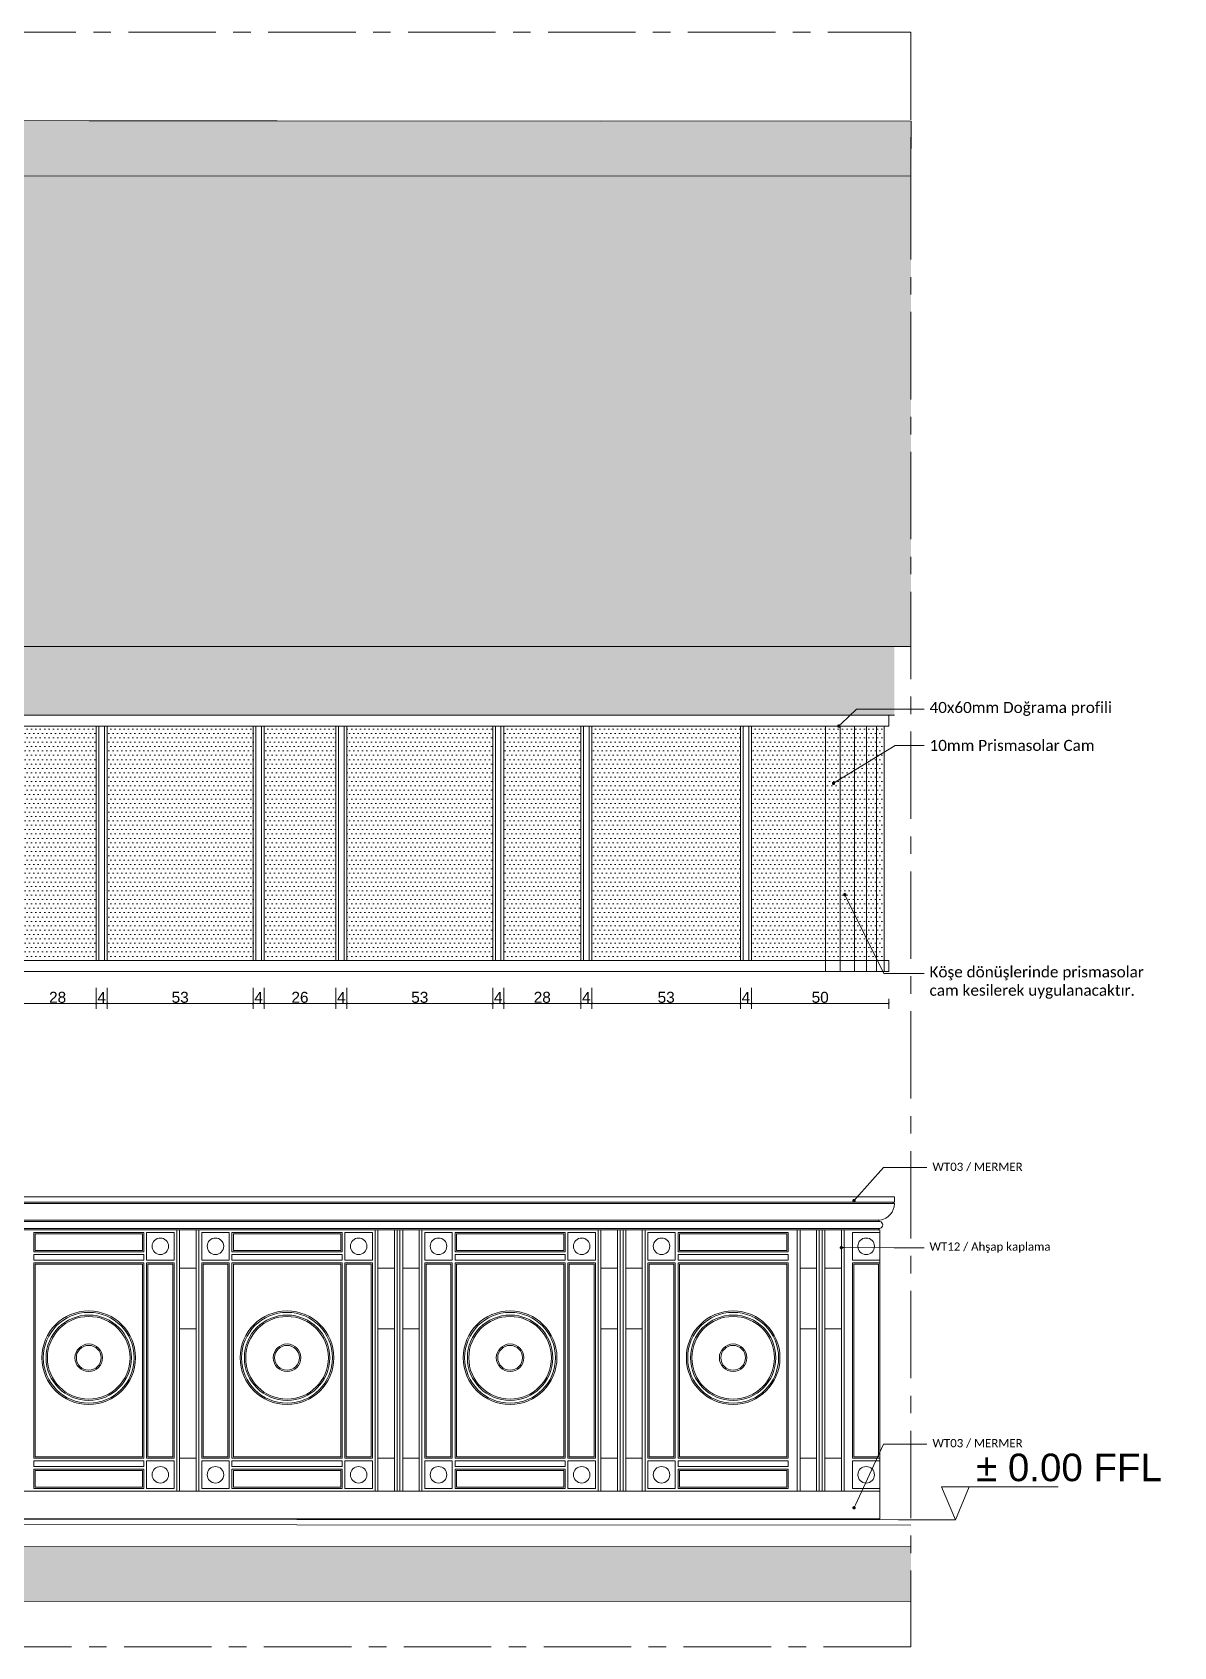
# Model space of a CAD drawing. Header units: millimetres. Extents: x 29001 to 40804, y -8833 to -5892.
# Drawn here: x 36158 to 36573, y -7241 to -6654 of the extents above; entities that cross this region are included whole.
import ezdxf
from ezdxf import colors
from ezdxf.entities.mleader import LeaderData, LeaderLine
from ezdxf.math import Vec2, Vec3

# ---------------------------------------------------------------- set-up
doc = ezdxf.new("R2010")
doc.units = ezdxf.units.MM
doc.linetypes.add('CENTER', pattern=[50.8, 31.75, -6.35, 6.35, -6.35])
doc.layers.get('0').update_dxf_attribs({"lineweight": 0})
doc.layers.get('Defpoints').update_dxf_attribs({"lineweight": 0})
for name, color, linetype, lineweight in [('xxx_Auto_Duvar_Duvar Gorunus 01', 253, 'Continuous', 0), ('xxx_Auto_Duvar_Duvar Plan Kesit', 7, 'Continuous', 0), ('xxx_Auto_Kaplama_Ahşap', 34, 'Continuous', 0), ('xxx_Auto_Kaplama_Aluminyum', 133, 'Continuous', 0), ('xxx_Auto_Kaplama_Mermer', 23, 'Continuous', 0), ('xxx_Auto_Olcu_Ic', 33, 'Continuous', 0), ('xxx_Auto_Tasiyici_KolonTarama', 253, 'Continuous', 0), ('xxx_Auto_Yardimci_Aks', 30, 'CENTER', 0), ('xxx_Auto_Yardimci_Kot', 21, 'Continuous', 0), ('xxx_Auto_Yardimci_Yazi', 7, 'Continuous', 0)]:
    doc.layers.add(name, color=color, linetype=linetype, lineweight=lineweight)
doc.styles.add('Arial', font='arial.ttf')
doc.styles.add('AUTOBAN', font='')
doc.styles.add('narrow', font='ARIALN.TTF', dxfattribs={"height": 4})
doc.styles.get("Standard").update_dxf_attribs({"font": 'arial.ttf'})
doc.styles.get('AUTOBAN').set_extended_font_data('Helvetica Normal Tr')
doc.dimstyles.new('AUTO_DIM_1-20', dxfattribs={"dimtxt": 4, "dimasz": 0.75, "dimexe": 2, "dimexo": 10, "dimgap": 0.2, "dimtad": 1, "dimdec": 0, "dimrnd": 0.5, "dimdsep": 46, "dimtxsty": 'AUTOBAN', "dimblk": 'ARCHTICK', "dimcen": 2, "dimclrd": 256, "dimclre": 256, "dimclrt": 256, "dimadec": 0, "dimazin": 0, "dimtfac": 1, "dimtdec": 0, "dimtix": 1, "dimtofl": 0, "dimtmove": 1, "dimatfit": 3, "dimfxl": 1, "dimtolj": 1, "dimtzin": 0, "dimlwd": -1, "dimlwe": -1, "dimarcsym": 0})

# ---------------------------------------------------------------- blocks, each defined once
blk = doc.blocks.new('AUTOBAN_TAG_HEIGHTS')
at = {"extrusion": (4.37748e-19, -0.000522952, 1)}
for p, q in [((-31588, 44961.5, 0), (-31164.1, 44961.5, 0)), ((-31744.5, 44841.5, 0), (-31538, 44841.5, 0))]:
    blk.add_line(p, q, dxfattribs=at)
at = {"elevation": 0}
blk.add_lwpolyline([(-31588, 44961.5), (-31538, 44841.5), (-31488, 44961.5)], dxfattribs=at)
at = {"extrusion": (4.37748e-19, -0.000522952, 1)}
for tag, p in [('FFL_LEVEL', (-31462.6, 44901.5, -23.5)), ('SSL_LEVEL', (-31462.6, 44797.4, -23.4))]:
    blk.add_attdef(tag, p, '', height=100, dxfattribs=at)
blk = doc.blocks.new('_Dot')
at = {"color": 0, "linetype": 'ByBlock', "lineweight": -2}
blk.add_line((-0.5, 0), (-1, 0), dxfattribs=at)
at = {"color": 0, "linetype": 'ByBlock', "const_width": 0.5}
blk.add_lwpolyline([(-0.25, 0, 1), (0.25, 0, 1)], format="xyb", close=True, dxfattribs=at)
blk = doc.blocks.new('_ArchTick')
at = {"color": 0, "linetype": 'ByBlock', "const_width": 0.15}
blk.add_lwpolyline([(-0.5, -0.5), (0.5, 0.5)], dxfattribs=at)
blk = doc.blocks.new('*D264')
at = {"layer": 'Defpoints', "color": 0, "transparency": 16777216}
for p in [(36153.64, -6991.32, 133.56), (36181.64, -6991.32, 133.56), (36181.64, -7006.97)]:
    blk.add_point(p, dxfattribs=at)
at = {"layer": 'xxx_Auto_Olcu_Ic', "transparency": 16777216}
for p, q in [((36153.64, -7001.32), (36153.64, -7008.97)), ((36181.64, -7001.32), (36181.64, -7008.97)), ((36153.64, -7006.97), (36181.64, -7006.97))]:
    blk.add_line(p, q, dxfattribs=at)
at = {"layer": 'xxx_Auto_Olcu_Ic', "transparency": 16777216, "xscale": 0.75, "yscale": 0.75, "zscale": 0.75, "rotation": 180}
blk.add_blockref('_ArchTick', (36153.64, -7006.97), dxfattribs=at)
at = {"layer": 'xxx_Auto_Olcu_Ic', "transparency": 16777216, "xscale": 0.75, "yscale": 0.75, "zscale": 0.75}
blk.add_blockref('_ArchTick', (36181.64, -7006.97), dxfattribs=at)
at = {"layer": 'xxx_Auto_Olcu_Ic', "transparency": 16777216, "insert": (36167.64, -7004.77), "char_height": 4, "attachment_point": 5, "style": 'AUTOBAN'}
blk.add_mtext('\\A1;28', dxfattribs=at)
blk = doc.blocks.new('*D265')
at = {"layer": 'Defpoints', "color": 0, "transparency": 16777216}
for p in [(36181.64, -6991.32, 133.56), (36185.64, -6991.32, 133.56), (36185.64, -7006.97)]:
    blk.add_point(p, dxfattribs=at)
at = {"layer": 'xxx_Auto_Olcu_Ic', "transparency": 16777216}
for p, q in [((36181.64, -7001.32), (36181.64, -7008.97)), ((36185.64, -7001.32), (36185.64, -7008.97)), ((36181.64, -7006.97), (36185.64, -7006.97))]:
    blk.add_line(p, q, dxfattribs=at)
at = {"layer": 'xxx_Auto_Olcu_Ic', "transparency": 16777216, "xscale": 0.75, "yscale": 0.75, "zscale": 0.75, "rotation": 180}
blk.add_blockref('_ArchTick', (36181.64, -7006.97), dxfattribs=at)
at = {"layer": 'xxx_Auto_Olcu_Ic', "transparency": 16777216, "xscale": 0.75, "yscale": 0.75, "zscale": 0.75}
blk.add_blockref('_ArchTick', (36185.64, -7006.97), dxfattribs=at)
at = {"layer": 'xxx_Auto_Olcu_Ic', "transparency": 16777216, "insert": (36183.64, -7004.77), "char_height": 4, "attachment_point": 5, "style": 'AUTOBAN'}
blk.add_mtext('\\A1;4', dxfattribs=at)
blk = doc.blocks.new('*D266')
at = {"layer": 'Defpoints', "color": 0, "transparency": 16777216}
for p in [(36185.64, -6991.32, 133.56), (36238.64, -6991.32, 133.56), (36238.64, -7006.97)]:
    blk.add_point(p, dxfattribs=at)
at = {"layer": 'xxx_Auto_Olcu_Ic', "transparency": 16777216}
for p, q in [((36185.64, -7001.32), (36185.64, -7008.97)), ((36238.64, -7001.32), (36238.64, -7008.97)), ((36185.64, -7006.97), (36238.64, -7006.97))]:
    blk.add_line(p, q, dxfattribs=at)
at = {"layer": 'xxx_Auto_Olcu_Ic', "transparency": 16777216, "xscale": 0.75, "yscale": 0.75, "zscale": 0.75, "rotation": 180}
blk.add_blockref('_ArchTick', (36185.64, -7006.97), dxfattribs=at)
at = {"layer": 'xxx_Auto_Olcu_Ic', "transparency": 16777216, "xscale": 0.75, "yscale": 0.75, "zscale": 0.75}
blk.add_blockref('_ArchTick', (36238.64, -7006.97), dxfattribs=at)
at = {"layer": 'xxx_Auto_Olcu_Ic', "transparency": 16777216, "insert": (36212.14, -7004.77), "char_height": 4, "attachment_point": 5, "style": 'AUTOBAN'}
blk.add_mtext('\\A1;53', dxfattribs=at)
blk = doc.blocks.new('*D267')
at = {"layer": 'Defpoints', "color": 0, "transparency": 16777216}
for p in [(36238.64, -6991.32, 133.56), (36242.64, -6991.32, 133.56), (36242.64, -7006.97)]:
    blk.add_point(p, dxfattribs=at)
at = {"layer": 'xxx_Auto_Olcu_Ic', "transparency": 16777216}
for p, q in [((36238.64, -7001.32), (36238.64, -7008.97)), ((36242.64, -7001.32), (36242.64, -7008.97)), ((36238.64, -7006.97), (36242.64, -7006.97))]:
    blk.add_line(p, q, dxfattribs=at)
at = {"layer": 'xxx_Auto_Olcu_Ic', "transparency": 16777216, "xscale": 0.75, "yscale": 0.75, "zscale": 0.75, "rotation": 180}
blk.add_blockref('_ArchTick', (36238.64, -7006.97), dxfattribs=at)
at = {"layer": 'xxx_Auto_Olcu_Ic', "transparency": 16777216, "xscale": 0.75, "yscale": 0.75, "zscale": 0.75}
blk.add_blockref('_ArchTick', (36242.64, -7006.97), dxfattribs=at)
at = {"layer": 'xxx_Auto_Olcu_Ic', "transparency": 16777216, "insert": (36240.64, -7004.77), "char_height": 4, "attachment_point": 5, "style": 'AUTOBAN'}
blk.add_mtext('\\A1;4', dxfattribs=at)
blk = doc.blocks.new('*D268')
at = {"layer": 'Defpoints', "color": 0, "transparency": 16777216}
for p in [(36242.64, -6991.32, 133.56), (36268.67, -6991.32, 0.02), (36268.67, -7006.97)]:
    blk.add_point(p, dxfattribs=at)
at = {"layer": 'xxx_Auto_Olcu_Ic', "transparency": 16777216}
for p, q in [((36242.64, -7001.32), (36242.64, -7008.97)), ((36268.67, -7001.32), (36268.67, -7008.97)), ((36242.64, -7006.97), (36268.67, -7006.97))]:
    blk.add_line(p, q, dxfattribs=at)
at = {"layer": 'xxx_Auto_Olcu_Ic', "transparency": 16777216, "xscale": 0.75, "yscale": 0.75, "zscale": 0.75, "rotation": 180}
blk.add_blockref('_ArchTick', (36242.64, -7006.97), dxfattribs=at)
at = {"layer": 'xxx_Auto_Olcu_Ic', "transparency": 16777216, "xscale": 0.75, "yscale": 0.75, "zscale": 0.75}
blk.add_blockref('_ArchTick', (36268.67, -7006.97), dxfattribs=at)
at = {"layer": 'xxx_Auto_Olcu_Ic', "transparency": 16777216, "insert": (36255.65, -7004.77), "char_height": 4, "attachment_point": 5, "style": 'AUTOBAN'}
blk.add_mtext('\\A1;26', dxfattribs=at)
blk = doc.blocks.new('*D269')
at = {"layer": 'Defpoints', "color": 0, "transparency": 16777216}
for p in [(36268.67, -6991.32, 0.02), (36272.67, -6991.32, 0.02), (36272.67, -7006.97)]:
    blk.add_point(p, dxfattribs=at)
at = {"layer": 'xxx_Auto_Olcu_Ic', "transparency": 16777216}
for p, q in [((36268.67, -7001.32), (36268.67, -7008.97)), ((36272.67, -7001.32), (36272.67, -7008.97)), ((36268.67, -7006.97), (36272.67, -7006.97))]:
    blk.add_line(p, q, dxfattribs=at)
at = {"layer": 'xxx_Auto_Olcu_Ic', "transparency": 16777216, "xscale": 0.75, "yscale": 0.75, "zscale": 0.75, "rotation": 180}
blk.add_blockref('_ArchTick', (36268.67, -7006.97), dxfattribs=at)
at = {"layer": 'xxx_Auto_Olcu_Ic', "transparency": 16777216, "xscale": 0.75, "yscale": 0.75, "zscale": 0.75}
blk.add_blockref('_ArchTick', (36272.67, -7006.97), dxfattribs=at)
at = {"layer": 'xxx_Auto_Olcu_Ic', "transparency": 16777216, "insert": (36270.67, -7004.77), "char_height": 4, "attachment_point": 5, "style": 'AUTOBAN'}
blk.add_mtext('\\A1;4', dxfattribs=at)
blk = doc.blocks.new('*D270')
at = {"layer": 'Defpoints', "color": 0, "transparency": 16777216}
for p in [(36272.67, -6991.32, 0.02), (36325.64, -6991.32, 0.02), (36325.64, -7006.97)]:
    blk.add_point(p, dxfattribs=at)
at = {"layer": 'xxx_Auto_Olcu_Ic', "transparency": 16777216}
for p, q in [((36272.67, -7001.32), (36272.67, -7008.97)), ((36325.64, -7001.32), (36325.64, -7008.97)), ((36272.67, -7006.97), (36325.64, -7006.97))]:
    blk.add_line(p, q, dxfattribs=at)
at = {"layer": 'xxx_Auto_Olcu_Ic', "transparency": 16777216, "xscale": 0.75, "yscale": 0.75, "zscale": 0.75, "rotation": 180}
blk.add_blockref('_ArchTick', (36272.67, -7006.97), dxfattribs=at)
at = {"layer": 'xxx_Auto_Olcu_Ic', "transparency": 16777216, "xscale": 0.75, "yscale": 0.75, "zscale": 0.75}
blk.add_blockref('_ArchTick', (36325.64, -7006.97), dxfattribs=at)
at = {"layer": 'xxx_Auto_Olcu_Ic', "transparency": 16777216, "insert": (36299.15, -7004.77), "char_height": 4, "attachment_point": 5, "style": 'AUTOBAN'}
blk.add_mtext('\\A1;53', dxfattribs=at)
blk = doc.blocks.new('*D271')
at = {"layer": 'Defpoints', "color": 0, "transparency": 16777216}
for p in [(36325.64, -6991.32, 0.02), (36329.64, -6991.32, 0.02), (36329.64, -7006.97)]:
    blk.add_point(p, dxfattribs=at)
at = {"layer": 'xxx_Auto_Olcu_Ic', "transparency": 16777216}
for p, q in [((36325.64, -7001.32), (36325.64, -7008.97)), ((36329.64, -7001.32), (36329.64, -7008.97)), ((36325.64, -7006.97), (36329.64, -7006.97))]:
    blk.add_line(p, q, dxfattribs=at)
at = {"layer": 'xxx_Auto_Olcu_Ic', "transparency": 16777216, "xscale": 0.75, "yscale": 0.75, "zscale": 0.75, "rotation": 180}
blk.add_blockref('_ArchTick', (36325.64, -7006.97), dxfattribs=at)
at = {"layer": 'xxx_Auto_Olcu_Ic', "transparency": 16777216, "xscale": 0.75, "yscale": 0.75, "zscale": 0.75}
blk.add_blockref('_ArchTick', (36329.64, -7006.97), dxfattribs=at)
at = {"layer": 'xxx_Auto_Olcu_Ic', "transparency": 16777216, "insert": (36327.64, -7004.77), "char_height": 4, "attachment_point": 5, "style": 'AUTOBAN'}
blk.add_mtext('\\A1;4', dxfattribs=at)
blk = doc.blocks.new('*D272')
at = {"layer": 'Defpoints', "color": 0, "transparency": 16777216}
for p in [(36329.64, -6991.32, 0.02), (36357.64, -6991.32, 0.02), (36357.64, -7006.97)]:
    blk.add_point(p, dxfattribs=at)
at = {"layer": 'xxx_Auto_Olcu_Ic', "transparency": 16777216}
for p, q in [((36329.64, -7001.32), (36329.64, -7008.97)), ((36357.64, -7001.32), (36357.64, -7008.97)), ((36329.64, -7006.97), (36357.64, -7006.97))]:
    blk.add_line(p, q, dxfattribs=at)
at = {"layer": 'xxx_Auto_Olcu_Ic', "transparency": 16777216, "xscale": 0.75, "yscale": 0.75, "zscale": 0.75, "rotation": 180}
blk.add_blockref('_ArchTick', (36329.64, -7006.97), dxfattribs=at)
at = {"layer": 'xxx_Auto_Olcu_Ic', "transparency": 16777216, "xscale": 0.75, "yscale": 0.75, "zscale": 0.75}
blk.add_blockref('_ArchTick', (36357.64, -7006.97), dxfattribs=at)
at = {"layer": 'xxx_Auto_Olcu_Ic', "transparency": 16777216, "insert": (36343.64, -7004.77), "char_height": 4, "attachment_point": 5, "style": 'AUTOBAN'}
blk.add_mtext('\\A1;28', dxfattribs=at)
blk = doc.blocks.new('*D273')
at = {"layer": 'Defpoints', "color": 0, "transparency": 16777216}
for p in [(36357.64, -6991.32, 0.02), (36361.64, -6991.32, 0.02), (36361.64, -7006.97)]:
    blk.add_point(p, dxfattribs=at)
at = {"layer": 'xxx_Auto_Olcu_Ic', "transparency": 16777216}
for p, q in [((36357.64, -7001.32), (36357.64, -7008.97)), ((36361.64, -7001.32), (36361.64, -7008.97)), ((36357.64, -7006.97), (36361.64, -7006.97))]:
    blk.add_line(p, q, dxfattribs=at)
at = {"layer": 'xxx_Auto_Olcu_Ic', "transparency": 16777216, "xscale": 0.75, "yscale": 0.75, "zscale": 0.75, "rotation": 180}
blk.add_blockref('_ArchTick', (36357.64, -7006.97), dxfattribs=at)
at = {"layer": 'xxx_Auto_Olcu_Ic', "transparency": 16777216, "xscale": 0.75, "yscale": 0.75, "zscale": 0.75}
blk.add_blockref('_ArchTick', (36361.64, -7006.97), dxfattribs=at)
at = {"layer": 'xxx_Auto_Olcu_Ic', "transparency": 16777216, "insert": (36359.64, -7004.77), "char_height": 4, "attachment_point": 5, "style": 'AUTOBAN'}
blk.add_mtext('\\A1;4', dxfattribs=at)
blk = doc.blocks.new('*D274')
at = {"layer": 'Defpoints', "color": 0, "transparency": 16777216}
for p in [(36361.64, -6991.32, 0.02), (36415.6, -6991.32, 0.02), (36415.6, -7006.97)]:
    blk.add_point(p, dxfattribs=at)
at = {"layer": 'xxx_Auto_Olcu_Ic', "transparency": 16777216}
for p, q in [((36361.64, -7001.32), (36361.64, -7008.97)), ((36415.6, -7001.32), (36415.6, -7008.97)), ((36361.64, -7006.97), (36415.6, -7006.97))]:
    blk.add_line(p, q, dxfattribs=at)
at = {"layer": 'xxx_Auto_Olcu_Ic', "transparency": 16777216, "xscale": 0.75, "yscale": 0.75, "zscale": 0.75, "rotation": 180}
blk.add_blockref('_ArchTick', (36361.64, -7006.97), dxfattribs=at)
at = {"layer": 'xxx_Auto_Olcu_Ic', "transparency": 16777216, "xscale": 0.75, "yscale": 0.75, "zscale": 0.75}
blk.add_blockref('_ArchTick', (36415.6, -7006.97), dxfattribs=at)
at = {"layer": 'xxx_Auto_Olcu_Ic', "transparency": 16777216, "insert": (36388.62, -7004.77), "char_height": 4, "attachment_point": 5, "style": 'AUTOBAN'}
blk.add_mtext('\\A1;53', dxfattribs=at)
blk = doc.blocks.new('*D275')
at = {"layer": 'Defpoints', "color": 0, "transparency": 16777216}
for p in [(36415.6, -6991.32, 0.02), (36419.6, -6991.32, 0.02), (36419.6, -7006.97)]:
    blk.add_point(p, dxfattribs=at)
at = {"layer": 'xxx_Auto_Olcu_Ic', "transparency": 16777216}
for p, q in [((36415.6, -7001.32), (36415.6, -7008.97)), ((36419.6, -7001.32), (36419.6, -7008.97)), ((36415.6, -7006.97), (36419.6, -7006.97))]:
    blk.add_line(p, q, dxfattribs=at)
at = {"layer": 'xxx_Auto_Olcu_Ic', "transparency": 16777216, "xscale": 0.75, "yscale": 0.75, "zscale": 0.75, "rotation": 180}
blk.add_blockref('_ArchTick', (36415.6, -7006.97), dxfattribs=at)
at = {"layer": 'xxx_Auto_Olcu_Ic', "transparency": 16777216, "xscale": 0.75, "yscale": 0.75, "zscale": 0.75}
blk.add_blockref('_ArchTick', (36419.6, -7006.97), dxfattribs=at)
at = {"layer": 'xxx_Auto_Olcu_Ic', "transparency": 16777216, "insert": (36417.6, -7004.77), "char_height": 4, "attachment_point": 5, "style": 'AUTOBAN'}
blk.add_mtext('\\A1;4', dxfattribs=at)
blk = doc.blocks.new('*D276')
at = {"layer": 'Defpoints', "color": 0, "transparency": 16777216}
for p in [(36419.6, -6991.32, 0.02), (36469.52, -6995.32), (36469.52, -7006.97)]:
    blk.add_point(p, dxfattribs=at)
at = {"layer": 'xxx_Auto_Olcu_Ic', "transparency": 16777216}
for p, q in [((36419.6, -7001.32), (36419.6, -7008.97)), ((36419.6, -7006.97), (36469.52, -7006.97)), ((36469.52, -7005.32), (36469.52, -7008.97))]:
    blk.add_line(p, q, dxfattribs=at)
at = {"layer": 'xxx_Auto_Olcu_Ic', "transparency": 16777216, "xscale": 0.75, "yscale": 0.75, "zscale": 0.75, "rotation": 180}
blk.add_blockref('_ArchTick', (36419.6, -7006.97), dxfattribs=at)
at = {"layer": 'xxx_Auto_Olcu_Ic', "transparency": 16777216, "xscale": 0.75, "yscale": 0.75, "zscale": 0.75}
blk.add_blockref('_ArchTick', (36469.52, -7006.97), dxfattribs=at)
at = {"layer": 'xxx_Auto_Olcu_Ic', "transparency": 16777216, "insert": (36444.56, -7004.77), "char_height": 4, "attachment_point": 5, "style": 'AUTOBAN'}
blk.add_mtext('\\A1;50', dxfattribs=at)

msp = doc.modelspace()

# ---------------------------------------------------------------- hatches: boundary and pattern name
at = {"true_color": 0xe6e6e6}
h = msp.add_hatch(color=254, dxfattribs=at)
h.dxf.hatch_style = 1
h.paths.add_polyline_path([(35862.74, -6706.34), (36477.49, -6706.34), (36477.52, -6877.33), (35862.77, -6877.33)])
at = {"true_color": 0xb8b8b8}
h = msp.add_hatch(color=9, dxfattribs=at)
h.dxf.hatch_style = 1
h.paths.add_polyline_path([(35862.75, -6902.23), (36471.52, -6902.23), (36471.52, -6877.33), (35862.75, -6877.33)])
at = {"true_color": 0x9c9c9c}
h = msp.add_hatch(dxfattribs=at)
h.set_pattern_fill('DOTS', color=253)
h.set_pattern_definition([(0, (-29305.5624, 236.4326), (0.79375, 1.5875), [0, -1.5875])])
h.paths.add_polyline_path([(36153.64, -6906.23), (36181.64, -6906.23), (36181.64, -6991.32), (36153.64, -6991.32)])
h = msp.add_hatch(dxfattribs=at)
h.set_pattern_fill('DOTS', color=253)
h.set_pattern_definition([(0, (-29273.5576, 236.4326), (0.79375, 1.5875), [0, -1.5875])])
h.paths.add_polyline_path([(36185.64, -6906.23), (36238.64, -6906.23), (36238.64, -6991.32), (36185.64, -6991.32)])
h = msp.add_hatch(dxfattribs=at)
h.set_pattern_fill('DOTS', color=253)
h.set_pattern_definition([(0, (-29216.5623, 236.4326), (0.79375, 1.5875), [0, -1.5875])])
h.paths.add_polyline_path([(36242.64, -6906.23), (36268.67, -6906.23), (36268.67, -6991.32), (36242.64, -6991.32)])
h = msp.add_hatch(dxfattribs=at)
h.set_pattern_fill('DOTS', color=253)
h.set_pattern_definition([(0, (-29184.5575, 236.4326), (0.79375, 1.5875), [0, -1.5875])])
h.paths.add_polyline_path([(36272.67, -6906.23), (36325.64, -6906.23), (36325.64, -6991.32), (36272.67, -6991.32)])
h = msp.add_hatch(dxfattribs=at)
h.set_pattern_fill('DOTS', color=253)
h.set_pattern_definition([(0, (-29129.5605, 236.4326), (0.79375, 1.5875), [0, -1.5875])])
h.paths.add_polyline_path([(36329.64, -6906.23), (36357.64, -6906.23), (36357.64, -6991.32), (36329.64, -6991.32)])
h = msp.add_hatch(dxfattribs=at)
h.set_pattern_fill('DOTS', color=253)
h.set_pattern_definition([(0, (-29097.5557, 236.4326), (0.79375, 1.5875), [0, -1.5875])])
h.paths.add_polyline_path([(36361.64, -6906.23), (36415.6, -6906.23), (36415.6, -6991.32), (36361.64, -6991.32)])
h = msp.add_hatch(dxfattribs=at)
h.set_pattern_fill('DOTS', color=253)
h.set_pattern_definition([(0, (-29039.5999, 236.4326), (0.79375, 1.5875), [0, -1.5875])])
h.paths.add_polyline_path([(36419.6, -6906.23), (36467.77, -6906.23), (36467.77, -6991.32), (36419.6, -6991.32)])
at = {"layer": 'xxx_Auto_Tasiyici_KolonTarama'}
h = msp.add_hatch(dxfattribs=at)
h.set_pattern_fill('ANSI33', color=256, scale=30)
h.set_pattern_definition([(45, (-17176.873, -30532.381), (-5.3033009, 5.3033009), []), (45, (-17171.57, -30532.381), (-5.3033009, 5.3033009), [3.75, -1.875])])
h.paths.add_polyline_path([(36477.44, -6706.51), (36477.57, -6686.51), (35786.93, -6686.16), (35786.93, -6706.16)])
h = msp.add_hatch(dxfattribs=at)
h.set_pattern_fill('ANSI33', color=256, scale=30)
h.set_pattern_definition([(45, (-17153.441, -31050.381), (-5.3033009, 5.3033009), []), (45, (-17148.1375, -31050.381), (-5.3033009, 5.3033009), [3.75, -1.875])])
h.paths.add_polyline_path([(36477.51, -7224.17), (36477.51, -7204.48), (35808.42, -7204.15), (35808.42, -7224.16)])

# ---------------------------------------------------------------- linework, layer by layer
at = {"color": 251, "ltscale": 0.2, "true_color": 0x616161}
for p, q in [((36182.64, -6991.32, 133.56), (36182.64, -6906.23, 133.56)), ((36184.64, -6991.32, 133.56), (36184.64, -6906.23, 133.56)), ((36239.64, -6991.32, 133.56), (36239.64, -6906.23, 133.56)), ((36241.64, -6991.32, 133.56), (36241.64, -6906.23, 133.56)), ((36269.67, -6991.32, 0.02), (36269.67, -6906.23, 0.02)), ((36271.67, -6991.32, 0.02), (36271.67, -6906.23, 0.02)), ((36326.64, -6991.32, 0.02), (36326.64, -6906.23, 0.02)), ((36328.64, -6991.32, 0.02), (36328.64, -6906.23, 0.02)), ((36358.64, -6991.32, 0.02), (36358.64, -6906.23, 0.02)), ((36360.64, -6991.32, 0.02), (36360.64, -6906.23, 0.02)), ((36416.6, -6991.32, 0.02), (36416.6, -6906.23, 0.02)), ((36418.6, -6991.32, 0.02), (36418.6, -6906.23, 0.02))]:
    msp.add_line(p, q, dxfattribs=at)
at = {"color": 250, "true_color": 0x454545}
for p, q in [((36446.51, -6906.23), (36446.51, -6995.32)), ((36451.85, -6906.23), (36451.85, -6995.32)), ((36456.97, -6906.23), (36456.97, -6995.32)), ((36461.35, -6906.23), (36461.35, -6995.32)), ((36465.05, -6906.23), (36465.05, -6995.32)), ((36467.77, -6906.23), (36467.77, -6995.32))]:
    msp.add_line(p, q, dxfattribs=at)
at = {"layer": 'xxx_Auto_Duvar_Duvar Gorunus 01', "elevation": 0}
msp.add_lwpolyline([(35862.78, -6877.33), (36477.51, -6877.32)], dxfattribs=at)
at = {"layer": 'xxx_Auto_Duvar_Duvar Plan Kesit', "elevation": 0.05}
msp.add_lwpolyline([(36477.44, -6706.51), (36477.57, -6686.51), (35786.93, -6686.16), (35786.93, -6706.16)], close=True, dxfattribs=at)
at = {"layer": 'xxx_Auto_Duvar_Duvar Plan Kesit', "elevation": 0.02}
msp.add_lwpolyline([(35807.58, -6686.16), (36364.73, -6686.51)], dxfattribs=at)
at = {"layer": 'xxx_Auto_Duvar_Duvar Plan Kesit'}
for points in [[(35808.42, -7204.17), (36477.51, -7204.4)], [(36477.51, -7224.11), (35808.42, -7224.16)]]:
    msp.add_lwpolyline(points, dxfattribs=at)
at = {"layer": 'xxx_Auto_Kaplama_Ahşap', "linetype": 'Continuous'}
msp.add_line((36219.95, -7183.18, 0.02), (36229.95, -7183.18, 0.02), dxfattribs=at)
at = {"layer": 'xxx_Auto_Kaplama_Ahşap', "linetype": 'Continuous', "elevation": 0.02}
for points in [[(36471.52, -7077.18), (35847.76, -7077.18), (35847.76, -7079.18), (35848.26, -7079.18), (35848.26, -7079.68), (35847.76, -7079.68, 0.385296), (35853.03, -7085.68), (35853.53, -7085.68), (35853.53, -7086.18), (35853.03, -7086.18, 0.799999), (35853.03, -7088.68), (35853.53, -7088.68), (35853.53, -7089.18), (35853.03, -7089.18), (35853.03, -7184.18)], [(36466.25, -7184.18), (36466.25, -7089.18), (36465.75, -7089.18), (36465.75, -7088.68), (36466.25, -7088.68, 0.799999), (36466.25, -7086.18), (36465.75, -7086.18), (36465.75, -7085.68), (36466.25, -7085.68, 0.374455), (36471.52, -7079.68), (36471.02, -7079.68), (36471.02, -7079.18), (36471.52, -7079.18), (36471.52, -7077.18), (36262.97, -7077.18)]]:
    msp.add_lwpolyline(points, format="xyb", dxfattribs=at)
at = {"layer": 'xxx_Auto_Kaplama_Ahşap', "linetype": 'Continuous'}
for points, elevation in [([(36262.97, -7079.18), (36471.02, -7079.18), (35848.26, -7079.18)], 0.02), ([(36262.97, -7079.68), (36471.02, -7079.68), (35848.26, -7079.68)], 0.02), ([(36465.75, -7085.68), (35853.03, -7085.68)], 0.02), ([(36465.75, -7088.68), (35853.03, -7088.68)], 0.02), ([(36465.75, -7089.18), (35853.03, -7089.18)], 0.02), ([(36465.75, -7086.18), (35853.53, -7086.18)], 0.02), ([(36211.95, -7103.18), (36217.95, -7103.18)], 0.05), ([(36283.95, -7103.18), (36289.95, -7103.18)], 0.05), ([(36298.95, -7103.18), (36292.95, -7103.18)], 0.05), ([(36364.95, -7103.18), (36370.95, -7103.18)], 0.05), ([(36379.95, -7103.18), (36373.95, -7103.18)], 0.05), ([(36437.24, -7103.18), (36443.24, -7103.18)], 0.05), ([(36452.24, -7103.18), (36446.24, -7103.18)], 0.05), ([(36211.95, -7125.18), (36217.95, -7125.18)], 0.05), ([(36283.95, -7125.18), (36289.95, -7125.18)], 0.05), ([(36298.95, -7125.18), (36292.95, -7125.18)], 0.05), ([(36364.95, -7125.18), (36370.95, -7125.18)], 0.05), ([(36379.95, -7125.18), (36373.95, -7125.18)], 0.05), ([(36437.24, -7125.18), (36443.24, -7125.18)], 0.05), ([(36452.24, -7125.18), (36446.24, -7125.18)], 0.05), ([(36217.95, -7172.18), (36211.95, -7172.18)], 0.05), ([(36289.95, -7172.18), (36283.95, -7172.18)], 0.05), ([(36292.95, -7172.18), (36298.95, -7172.18)], 0.05), ([(36370.95, -7172.18), (36364.95, -7172.18)], 0.05), ([(36373.95, -7172.18), (36379.95, -7172.18)], 0.05), ([(36443.24, -7172.18), (36437.24, -7172.18)], 0.05), ([(36446.24, -7172.18), (36452.24, -7172.18)], 0.05)]:
    msp.add_lwpolyline(points, dxfattribs=dict(at, elevation=elevation))
at = {"layer": 'xxx_Auto_Kaplama_Ahşap', "linetype": 'Continuous', "elevation": 0.02}
for points in [[(36198.95, -7090.18), (36158.94, -7090.18), (36158.94, -7097.18), (36198.95, -7097.18)], [(36199.95, -7100.18), (36209.95, -7100.18), (36209.95, -7090.18), (36199.95, -7090.18)], [(36218.95, -7184.18), (36218.95, -7089.18), (36210.95, -7089.18), (36210.95, -7184.18)], [(36217.95, -7184.18), (36217.95, -7089.18), (36211.95, -7089.18), (36211.95, -7184.18)], [(36229.95, -7100.18), (36219.95, -7100.18), (36219.95, -7090.18), (36229.95, -7090.18)], [(36230.95, -7090.18), (36270.95, -7090.18), (36270.95, -7097.18), (36230.95, -7097.18)], [(36271.95, -7100.18), (36281.95, -7100.18), (36281.95, -7090.18), (36271.95, -7090.18)], [(36290.95, -7184.18), (36290.95, -7089.18), (36282.95, -7089.18), (36282.95, -7184.18)], [(36289.95, -7184.18), (36289.95, -7089.18), (36283.95, -7089.18), (36283.95, -7184.18)], [(36291.95, -7184.18), (36291.95, -7089.18), (36299.95, -7089.18), (36299.95, -7184.18)], [(36292.95, -7184.18), (36292.95, -7089.18), (36298.95, -7089.18), (36298.95, -7184.18)], [(36310.95, -7100.18), (36300.95, -7100.18), (36300.95, -7090.18), (36310.95, -7090.18)], [(36311.95, -7090.18), (36351.95, -7090.18), (36351.95, -7097.18), (36311.95, -7097.18)], [(36352.95, -7100.18), (36362.95, -7100.18), (36362.95, -7090.18), (36352.95, -7090.18)], [(36371.95, -7184.18), (36371.95, -7089.18), (36363.95, -7089.18), (36363.95, -7184.18)], [(36370.95, -7184.18), (36370.95, -7089.18), (36364.95, -7089.18), (36364.95, -7184.18)], [(36372.95, -7184.18), (36372.95, -7089.18), (36380.95, -7089.18), (36380.95, -7184.18)], [(36373.95, -7184.18), (36373.95, -7089.18), (36379.95, -7089.18), (36379.95, -7184.18)], [(36391.95, -7100.18), (36381.95, -7100.18), (36381.95, -7090.18), (36391.95, -7090.18)], [(36392.95, -7090.18), (36432.95, -7090.18), (36432.95, -7097.18), (36392.95, -7097.18)], [(36444.24, -7184.18), (36444.24, -7089.18), (36436.24, -7089.18), (36436.24, -7184.18)], [(36443.24, -7184.18), (36443.24, -7089.18), (36437.24, -7089.18), (36437.24, -7184.18)], [(36445.24, -7184.18), (36445.24, -7089.18), (36453.24, -7089.18), (36453.24, -7184.18)], [(36446.24, -7184.18), (36446.24, -7089.18), (36452.24, -7089.18), (36452.24, -7184.18)], [(36456.25, -7100.18), (36466.25, -7100.18), (36466.25, -7090.18), (36456.25, -7090.18)], [(36198.45, -7090.68), (36159.44, -7090.68), (36159.44, -7096.68), (36198.45, -7096.68)], [(36231.45, -7090.68), (36270.45, -7090.68), (36270.45, -7096.68), (36231.45, -7096.68)], [(36312.45, -7090.68), (36351.45, -7090.68), (36351.45, -7096.68), (36312.45, -7096.68)], [(36393.45, -7090.68), (36432.45, -7090.68), (36432.45, -7096.68), (36393.45, -7096.68)], [(36198.95, -7098.18), (36158.94, -7098.18), (36158.94, -7100.18), (36198.95, -7100.18)], [(36198.95, -7101.18), (36158.94, -7101.18), (36158.94, -7172.18), (36198.95, -7172.18)], [(36198.45, -7101.68), (36159.44, -7101.68), (36159.44, -7171.68), (36198.45, -7171.68)], [(36199.95, -7101.18), (36209.95, -7101.18), (36209.95, -7172.18), (36199.95, -7172.18)], [(36200.45, -7101.68), (36209.45, -7101.68), (36209.45, -7171.68), (36200.45, -7171.68)], [(36229.95, -7101.18), (36219.95, -7101.18), (36219.95, -7172.18), (36229.95, -7172.18)], [(36229.45, -7101.68), (36220.45, -7101.68), (36220.45, -7171.68), (36229.45, -7171.68)], [(36230.95, -7098.18), (36270.95, -7098.18), (36270.95, -7100.18), (36230.95, -7100.18)], [(36230.95, -7101.18), (36270.95, -7101.18), (36270.95, -7172.18), (36230.95, -7172.18)], [(36231.45, -7101.68), (36270.45, -7101.68), (36270.45, -7171.68), (36231.45, -7171.68)], [(36271.95, -7101.18), (36281.95, -7101.18), (36281.95, -7172.18), (36271.95, -7172.18)], [(36272.45, -7101.68), (36281.45, -7101.68), (36281.45, -7171.68), (36272.45, -7171.68)], [(36310.95, -7101.18), (36300.95, -7101.18), (36300.95, -7172.18), (36310.95, -7172.18)], [(36310.45, -7101.68), (36301.45, -7101.68), (36301.45, -7171.68), (36310.45, -7171.68)], [(36311.95, -7098.18), (36351.95, -7098.18), (36351.95, -7100.18), (36311.95, -7100.18)], [(36311.95, -7101.18), (36351.95, -7101.18), (36351.95, -7172.18), (36311.95, -7172.18)], [(36312.45, -7101.68), (36351.45, -7101.68), (36351.45, -7171.68), (36312.45, -7171.68)], [(36352.95, -7101.18), (36362.95, -7101.18), (36362.95, -7172.18), (36352.95, -7172.18)], [(36353.45, -7101.68), (36362.45, -7101.68), (36362.45, -7171.68), (36353.45, -7171.68)], [(36391.95, -7101.18), (36381.95, -7101.18), (36381.95, -7172.18), (36391.95, -7172.18)], [(36391.45, -7101.68), (36382.45, -7101.68), (36382.45, -7171.68), (36391.45, -7171.68)], [(36392.95, -7098.18), (36432.95, -7098.18), (36432.95, -7100.18), (36392.95, -7100.18)], [(36392.95, -7101.18), (36432.95, -7101.18), (36432.95, -7172.18), (36392.95, -7172.18)], [(36393.45, -7101.68), (36432.45, -7101.68), (36432.45, -7171.68), (36393.45, -7171.68)], [(36456.25, -7101.18), (36466.25, -7101.18), (36466.25, -7172.18), (36456.25, -7172.18)], [(36456.75, -7101.68), (36465.75, -7101.68), (36465.75, -7171.68), (36456.75, -7171.68)], [(36198.95, -7175.18), (36158.94, -7175.18), (36158.94, -7173.18), (36198.95, -7173.18)], [(36198.95, -7183.18), (36158.94, -7183.18), (36158.94, -7176.18), (36198.95, -7176.18)], [(36198.45, -7182.68), (36159.44, -7182.68), (36159.44, -7176.68), (36198.45, -7176.68)], [(36199.95, -7173.18), (36209.95, -7173.18), (36209.95, -7183.18), (36199.95, -7183.18)], [(36229.95, -7173.18), (36219.95, -7173.18), (36219.95, -7183.18), (36229.95, -7183.18)], [(36230.95, -7175.18), (36270.95, -7175.18), (36270.95, -7173.18), (36230.95, -7173.18)], [(36230.95, -7183.18), (36270.95, -7183.18), (36270.95, -7176.18), (36230.95, -7176.18)], [(36231.45, -7182.68), (36270.45, -7182.68), (36270.45, -7176.68), (36231.45, -7176.68)], [(36271.95, -7173.18), (36281.95, -7173.18), (36281.95, -7183.18), (36271.95, -7183.18)], [(36310.95, -7173.18), (36300.95, -7173.18), (36300.95, -7183.18), (36310.95, -7183.18)], [(36311.95, -7175.18), (36351.95, -7175.18), (36351.95, -7173.18), (36311.95, -7173.18)], [(36311.95, -7183.18), (36351.95, -7183.18), (36351.95, -7176.18), (36311.95, -7176.18)], [(36312.45, -7182.68), (36351.45, -7182.68), (36351.45, -7176.68), (36312.45, -7176.68)], [(36352.95, -7173.18), (36362.95, -7173.18), (36362.95, -7183.18), (36352.95, -7183.18)], [(36391.95, -7173.18), (36381.95, -7173.18), (36381.95, -7183.18), (36391.95, -7183.18)], [(36392.95, -7175.18), (36432.95, -7175.18), (36432.95, -7173.18), (36392.95, -7173.18)], [(36392.95, -7183.18), (36432.95, -7183.18), (36432.95, -7176.18), (36392.95, -7176.18)], [(36393.45, -7182.68), (36432.45, -7182.68), (36432.45, -7176.68), (36393.45, -7176.68)], [(36456.25, -7173.18), (36466.25, -7173.18), (36466.25, -7183.18), (36456.25, -7183.18)], [(35853.03, -7194.18), (35853.03, -7184.18), (36466.25, -7184.18), (36466.25, -7194.18)]]:
    msp.add_lwpolyline(points, close=True, dxfattribs=at)
at = {"layer": 'xxx_Auto_Kaplama_Ahşap', "linetype": 'Continuous'}
for centre, radius in [((36204.95, -7095.18, 0.02), 3), ((36224.95, -7095.18, 0.02), 3), ((36276.95, -7095.18, 0.02), 3), ((36305.95, -7095.18, 0.02), 3), ((36357.95, -7095.18, 0.02), 3), ((36386.95, -7095.18, 0.02), 3), ((36461.25, -7095.18, 0.02), 3), ((36178.94, -7135.68, 0.02), 17), ((36178.94, -7135.68, 0.02), 16.5), ((36250.95, -7135.68, 0.02), 17), ((36250.95, -7135.68, 0.02), 16.5), ((36331.95, -7135.68, 0.02), 17), ((36331.95, -7135.68, 0.02), 16.5), ((36412.95, -7135.68, 0.02), 17), ((36412.95, -7135.68, 0.02), 16.5), ((36178.94, -7135.68, 0.02), 15.5), ((36178.94, -7135.68, 0.02), 15), ((36250.95, -7135.68, 0.02), 15.5), ((36250.95, -7135.68, 0.02), 15), ((36331.95, -7135.68, 0.02), 15.5), ((36331.95, -7135.68, 0.02), 15), ((36412.95, -7135.68, 0.02), 15.5), ((36412.95, -7135.68, 0.02), 15), ((36178.94, -7135.68, 0.02), 5), ((36178.94, -7135.68, 0.02), 4.5), ((36250.95, -7135.68, 0.02), 5), ((36250.95, -7135.68, 0.02), 4.5), ((36331.95, -7135.68, 0.02), 5), ((36331.95, -7135.68, 0.02), 4.5), ((36412.95, -7135.68, 0.02), 5), ((36412.95, -7135.68, 0.02), 4.5), ((36204.95, -7178.18, 0.02), 3), ((36224.95, -7178.18, 0.02), 3), ((36276.95, -7178.18, 0.02), 3), ((36305.95, -7178.18, 0.02), 3), ((36357.95, -7178.18, 0.02), 3), ((36386.95, -7178.18, 0.02), 3), ((36461.25, -7178.18, 0.02), 3)]:
    msp.add_circle(centre, radius, dxfattribs=at)
at = {"layer": 'xxx_Auto_Kaplama_Aluminyum'}
for p, q in [((35862.75, -6906.23, 133.56), (36469.52, -6906.23)), ((36181.64, -6991.32, 133.56), (36181.64, -6906.23, 133.56)), ((36185.64, -6991.32, 133.56), (36185.64, -6906.23, 133.56)), ((36238.64, -6991.32, 133.56), (36238.64, -6906.23, 133.56)), ((36242.64, -6991.32, 133.56), (36242.64, -6906.23, 133.56)), ((36268.67, -6991.32, 0.02), (36268.67, -6906.23, 0.02)), ((36272.67, -6991.32, 0.02), (36272.67, -6906.23, 0.02)), ((36325.64, -6991.32, 0.02), (36325.64, -6906.23, 0.02)), ((36329.64, -6991.32, 0.02), (36329.64, -6906.23, 0.02)), ((36357.64, -6991.32, 0.02), (36357.64, -6906.23, 0.02)), ((36361.64, -6991.32, 0.02), (36361.64, -6906.23, 0.02)), ((36415.6, -6991.32, 0.02), (36415.6, -6906.23, 0.02)), ((36419.6, -6991.32, 0.02), (36419.6, -6906.23, 0.02))]:
    msp.add_line(p, q, dxfattribs=at)
at = {"layer": 'xxx_Auto_Kaplama_Aluminyum', "elevation": 133.56}
msp.add_lwpolyline([(36469.52, -6906.23), (35862.75, -6906.23), (35862.75, -6902.23), (36471.52, -6902.23)], dxfattribs=at)
at = {"layer": 'xxx_Auto_Kaplama_Aluminyum'}
for points in [[(36469.52, -6906.23), (36469.52, -6902.23)], [(35862.75, -6991.32), (36469.52, -6991.32)], [(35862.75, -6995.32), (36469.52, -6995.32)], [(36469.52, -6991.32), (36469.52, -6995.32)]]:
    msp.add_lwpolyline(points, dxfattribs=at)
at = {"layer": 'xxx_Auto_Kaplama_Mermer', "elevation": 0.02}
for points in [[(36477.51, -7194.5), (35808.42, -7194.15)], [(36477.51, -7196.49), (35808.42, -7196.15)]]:
    msp.add_lwpolyline(points, dxfattribs=at)
at = {"layer": 'xxx_Auto_Yardimci_Aks'}
msp.add_lwpolyline([(35786.93, -6654.19), (36477.51, -6654.19), (36477.51, -7240.64), (35786.93, -7240.64)], close=True, dxfattribs=at)

# ---------------------------------------------------------------- block references
at = {"layer": 'xxx_Auto_Yardimci_Kot'}
ref = msp.add_blockref('AUTOBAN_TAG_HEIGHTS', (39647.44, -11678.66, 0), dxfattribs=dict(at, xscale=0.1, yscale=0.1, zscale=0.1))
ref.add_attrib('FFL_LEVEL', '%%P 0.00 FFL', (36501.18, -7180.51, 3.76), dxfattribs={"layer": '0', "extrusion": (4.37748e-19, -0.000522952, 1), "height": 10, "style": 'Arial'})

# ---------------------------------------------------------------- dimensions: what is measured, and where the dimension line sits
at = {"layer": 'xxx_Auto_Olcu_Ic'}
for base, p1, p2, picture, middle in [((36181.64, -7006.97), (36153.64, -6991.32, 133.56), (36181.64, -6991.32, 133.56), '*D264', (36167.64, -7004.77)), ((36185.64, -7006.97), (36181.64, -6991.32, 133.56), (36185.64, -6991.32, 133.56), '*D265', (36183.64, -7004.77)), ((36238.64, -7006.97), (36185.64, -6991.32, 133.56), (36238.64, -6991.32, 133.56), '*D266', (36212.14, -7004.77)), ((36242.64, -7006.97), (36238.64, -6991.32, 133.56), (36242.64, -6991.32, 133.56), '*D267', (36240.64, -7004.77)), ((36268.67, -7006.97), (36242.64, -6991.32, 133.56), (36268.67, -6991.32, 0.02), '*D268', (36255.65, -7004.77)), ((36272.67, -7006.97), (36268.67, -6991.32, 0.02), (36272.67, -6991.32, 0.02), '*D269', (36270.67, -7004.77)), ((36325.64, -7006.97), (36272.67, -6991.32, 0.02), (36325.64, -6991.32, 0.02), '*D270', (36299.15, -7004.77)), ((36329.64, -7006.97), (36325.64, -6991.32, 0.02), (36329.64, -6991.32, 0.02), '*D271', (36327.64, -7004.77)), ((36357.64, -7006.97), (36329.64, -6991.32, 0.02), (36357.64, -6991.32, 0.02), '*D272', (36343.64, -7004.77)), ((36361.64, -7006.97), (36357.64, -6991.32, 0.02), (36361.64, -6991.32, 0.02), '*D273', (36359.64, -7004.77)), ((36419.6, -7006.97), (36415.6, -6991.32, 0.02), (36419.6, -6991.32, 0.02), '*D275', (36417.6, -7004.77)), ((36469.52, -7006.97), (36419.6, -6991.32, 0.02), (36469.52, -6995.32), '*D276', (36444.56, -7004.77))]:
    dim = msp.add_linear_dim(base=base, p1=p1, p2=p2, dimstyle='AUTO_DIM_1-20', dxfattribs=at)
    dim.commit()
    dim.dimension.update_dxf_attribs({"geometry": picture, "text_midpoint": middle})
dim = msp.add_linear_dim(base=(36415.6, -7006.97), p1=(36361.64, -6991.32, 0.02), p2=(36415.6, -6991.32, 0.02), text='53', dimstyle='AUTO_DIM_1-20', dxfattribs=at)
dim.commit()
dim.dimension.update_dxf_attribs({"geometry": '*D274', "text_midpoint": (36388.62, -7004.77)})

# ---------------------------------------------------------------- leaders
at = {"layer": 'xxx_Auto_Yardimci_Yazi'}
ml = msp.add_multileader_mtext('Standard', dxfattribs=at)
ml.set_content('{\\fCalibri Light|b0|i0|c162|p34;40x60mm Doğrama profili}', color=256, style='narrow')
ml.set_leader_properties(color=256, linetype='ByLayer', lineweight=-1)
ml.set_arrow_properties(name='DOT')
ml.build(insert=Vec2(0, 0))
ml.multileader.update_dxf_attribs({"dogleg_length": 49.61, "arrow_head_size": 1.2})
ctx = ml.context
ctx.base_point, ctx.arrow_head_size, ctx.plane_origin = Vec3(36482.26, -6900.02), 1.2, Vec3(36114.28, -6784.66)
notes = []
notes.append((ctx, [(0, (1, 1, 0), (36457.78, -6900.02), (1, 0), 24.48, [(0, [(36451.3, -6906.23)], 0, [])])]))
ctx.mtext.insert, ctx.mtext.width, ctx.mtext.defined_height, ctx.mtext.flow_direction = Vec3(36484.26, -6897.45), 186.3768, 39.78, 5
ml = msp.add_multileader_mtext('Standard', dxfattribs=at)
ml.set_content('{\\fCalibri Light|b0|i0|c162|p34;10mm Prismasolar Cam}', color=256, style='narrow')
ml.set_leader_properties(color=256, linetype='ByLayer', lineweight=-1)
ml.set_arrow_properties(name='DOT')
ml.build(insert=Vec2(0, 0))
ml.multileader.update_dxf_attribs({"dogleg_length": 49.61, "arrow_head_size": 1.2})
ctx = ml.context
ctx.base_point, ctx.arrow_head_size, ctx.plane_origin = Vec3(36482.26, -6913.25, 0), 1.2, Vec3(36124.34, -6803.02, 0)
notes.append((ctx, [(0, (1, 1, 0), (36471.84, -6913.25, 0), (1, 0), 10.42, [(0, [(36449.39, -6927.03, 0)], 0, [])])]))
ctx.mtext.insert, ctx.mtext.width, ctx.mtext.defined_height, ctx.mtext.flow_direction = Vec3(36484.26, -6911.23, 0), 186.3768, 39.78, 5
ml = msp.add_multileader_mtext('Standard', dxfattribs=at)
ml.set_content('{\\fCalibri Light|b0|i0|c162|p34;Köşe dönüşlerinde prismasolar cam kesilerek uygulanacaktır.}', color=256, style='narrow')
ml.set_leader_properties(color=256, linetype='ByLayer', lineweight=-1)
ml.set_arrow_properties(name='DOT')
ml.build(insert=Vec2(0, 0))
ml.multileader.update_dxf_attribs({"dogleg_length": 49.61, "arrow_head_size": 1.2})
ctx = ml.context
ctx.base_point, ctx.arrow_head_size, ctx.plane_origin = Vec3(36482.26, -6996.07), 1.2, Vec3(36120.21, -6885.84)
notes.append((ctx, [(0, (1, 1, 0), (36467.71, -6996.07), (1, 0), 14.55, [(0, [(36453.5, -6967.46)], 0, [])])]))
ctx.mtext.insert, ctx.mtext.width, ctx.mtext.defined_height, ctx.mtext.flow_direction = Vec3(36484.26, -6993.51), 78.9543, 39.78, 5
ml = msp.add_multileader_mtext('Standard', dxfattribs=at)
ml.set_content('{\\fCalibri Light|b0|i0|c162|p34;WT03 / MERMER}', color=256, style='narrow')
ml.set_leader_properties(color=256, linetype='ByLayer', lineweight=-1)
ml.set_arrow_properties(name='DOT')
ml.build(insert=Vec2(0, 0))
ml.multileader.update_dxf_attribs({"dogleg_length": 49.61, "arrow_head_size": 1.2})
ctx = ml.context
ctx.base_point, ctx.char_height, ctx.arrow_head_size, ctx.plane_origin = Vec3(36483.33, -7066.62, 2.78), 3, 1.2, Vec3(36137.31, -6940.93, 2.78)
notes.append((ctx, [(0, (1, 1, 0), (36467.53, -7066.62, 2.78), (1, 0), 15.8, [(0, [(36456.84, -7078.57, 2.78)], 0, [])])]))
ctx.mtext.insert, ctx.mtext.width, ctx.mtext.defined_height, ctx.mtext.flow_direction = Vec3(36485.33, -7064.81, 2.78), 186.3768, 39.78, 5
ml = msp.add_multileader_mtext('Standard', dxfattribs=at)
ml.set_content('{\\fCalibri Light|b0|i0|c162|p34;WT12 / Ahşap kaplama}', color=256, style='narrow')
ml.set_leader_properties(color=256, linetype='ByLayer', lineweight=-1)
ml.set_arrow_properties(name='DOT')
ml.build(insert=Vec2(0, 0))
ml.multileader.update_dxf_attribs({"dogleg_length": 49.61, "arrow_head_size": 1.2})
ctx = ml.context
ctx.base_point, ctx.char_height, ctx.arrow_head_size, ctx.plane_origin = Vec3(36482.26, -7095.72, 0.05), 3, 1.2, Vec3(36121.1, -6980.92, 0.05)
notes.append((ctx, [(0, (1, 1, 0), (36471.4, -7095.72, 0.05), (1, 0), 10.86, [(0, [(36452.24, -7095.68, 0.05)], 0, [])])]))
ctx.mtext.insert, ctx.mtext.width, ctx.mtext.defined_height, ctx.mtext.flow_direction = Vec3(36484.26, -7093.8, 0.05), 186.3768, 39.78, 5
ml = msp.add_multileader_mtext('Standard', dxfattribs=at)
ml.set_content('{\\fCalibri Light|b0|i0|c162|p34;WT03 / MERMER}', color=256, style='narrow')
ml.set_leader_properties(color=256, linetype='ByLayer', lineweight=-1)
ml.set_arrow_properties(name='DOT')
ml.build(insert=Vec2(0, 0))
ml.multileader.update_dxf_attribs({"dogleg_length": 49.61, "arrow_head_size": 1.2})
ctx = ml.context
ctx.base_point, ctx.char_height, ctx.arrow_head_size, ctx.plane_origin = Vec3(36483.33, -7167.01, 2.78), 3, 1.2, Vec3(36137.31, -7041.32, 2.78)
notes.append((ctx, [(0, (1, 1, 0), (36467.53, -7167.01, 2.78), (1, 0), 15.8, [(0, [(36456.84, -7190.18, 2.78)], 0, [])])]))
ctx.mtext.insert, ctx.mtext.width, ctx.mtext.defined_height, ctx.mtext.flow_direction = Vec3(36485.33, -7165.2, 2.78), 186.3768, 39.78, 5
for ctx, leaders in notes:
    for number, flags, end, landing, length, lines in leaders:
        leader = LeaderData()
        leader.index, (leader.has_last_leader_line, leader.has_dogleg_vector, leader.attachment_direction) = number, flags
        leader.last_leader_point, leader.dogleg_vector, leader.dogleg_length = Vec3(end), Vec3(landing), length
        for number, points, colour, breaks in lines:
            line = LeaderLine()
            line.index, line.vertices, line.color, line.breaks = number, Vec3.list(points), colors.encode_raw_color(colour), breaks
            leader.lines.append(line)
        ctx.leaders.append(leader)

doc.saveas('drawing.dxf')
